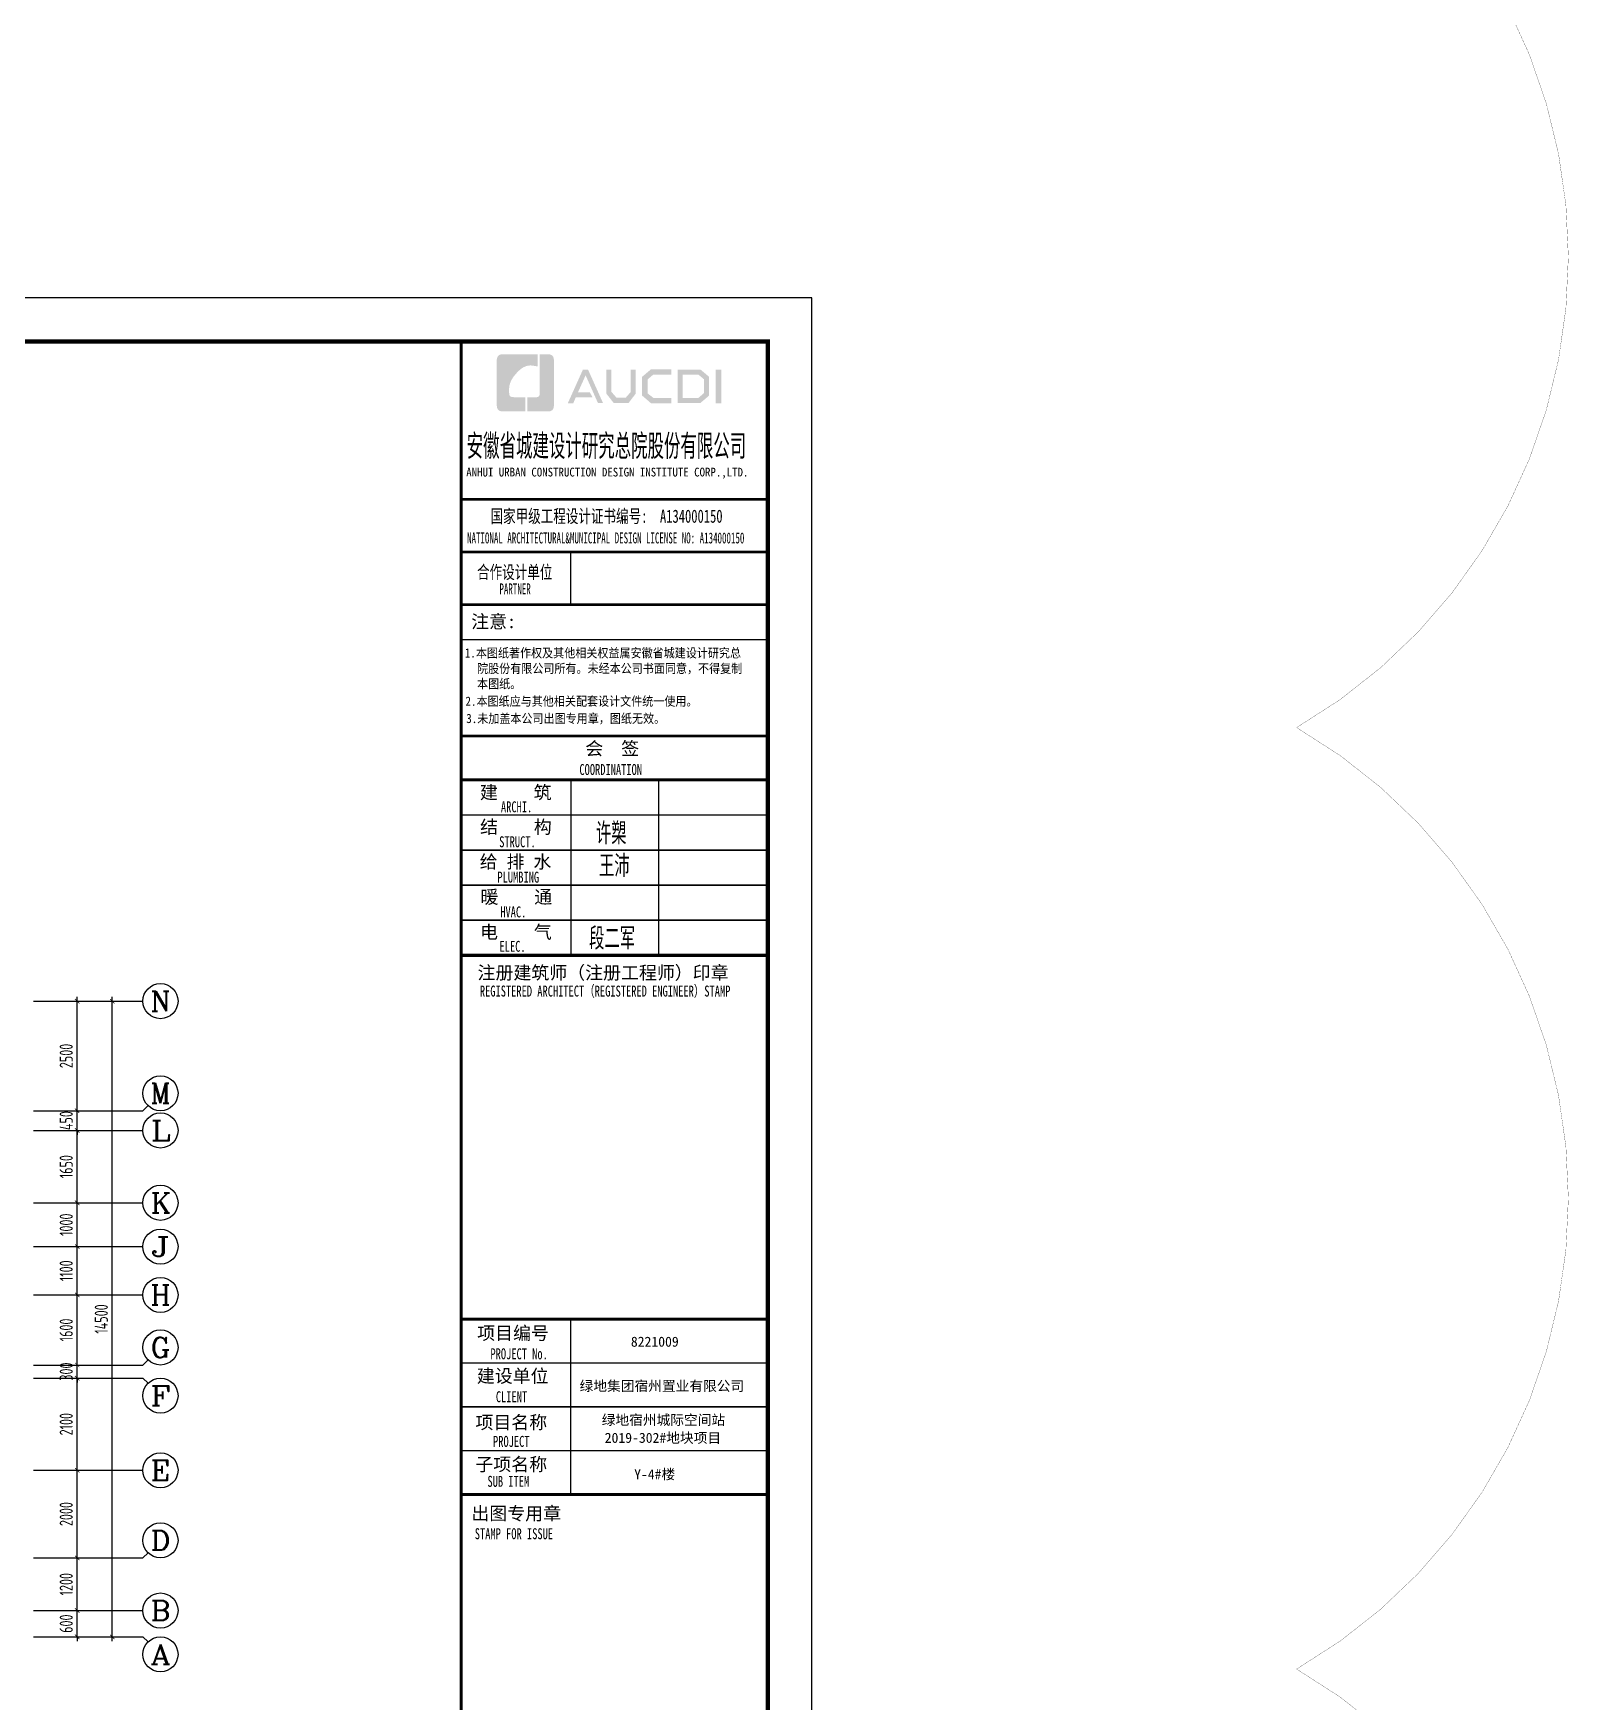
# Model space of a CAD drawing. Extents: x 826826 to 1642106, y -156213 to 399140.
# Drawn here: x 1451350 to 1486376, y -21888 to 16166 of the extents above; entities that cross this region are included whole.
import ezdxf
from ezdxf.enums import TextEntityAlignment as Align

# ---------------------------------------------------------------- set-up
doc = ezdxf.new("R2010")
doc.units = 0
doc.header["$LTSCALE"] = 1000
doc.layers.get('0').update_dxf_attribs({"linetype": 'CONTINUOUS'})
doc.layers.get('DEFPOINTS').update_dxf_attribs({"linetype": 'CONTINUOUS'})
for name, color, linetype in [('-TK', 7, 'CONTINUOUS'), ('A-AXIS', 1, 'CONTINUOUS'), ('AXIS_TEXT', 4, 'CONTINUOUS'), ('PUB_TITLE', 4, 'CONTINUOUS'), ('S-Y一般标注', 3, 'CONTINUOUS'), ('图签文字', 4, 'CONTINUOUS'), ('审核', 1, 'CONTINUOUS')]:
    doc.layers.add(name, color=color, linetype=linetype)
doc.layers.add('图框', color=9, linetype='CONTINUOUS', lineweight=18)
doc.layers.add('图签', color=147, linetype='CONTINUOUS', lineweight=18)
doc.styles.add('_TCH_AXIS', font='COMPLEX', dxfattribs={"bigfont": 'GBCBIG'})
doc.styles.add('COMPLEX', font='COMPLEX')
doc.styles.add('HT', font='simhei.ttf')
doc.styles.add('TSSD_DIMENSION', font='Tssdeng.shx', dxfattribs={"width": 0.7, "bigfont": 'tssdchn.shx'})
doc.styles.add('宋体', font='', dxfattribs={"height": 50})
doc.styles.add('建筑图签-1', font='simhei.ttf', dxfattribs={"width": 0.7})
doc.styles.add('建筑图签-2', font='TXT.shx', dxfattribs={"width": 0.5, "bigfont": 'HZTXT.shx'})
doc.styles.get('宋体').set_extended_font_data('SimSun')
doc.dimstyles.new('TSSD_100_100$0', dxfattribs={"dimtxt": 300, "dimasz": 80, "dimexe": 100, "dimexo": 250, "dimgap": 100, "dimtad": 1, "dimdec": 0, "dimzin": 0, "dimdsep": 46, "dimtxsty": 'TSSD_DIMENSION', "dimblk": 'ARCHTICK', "dimcen": 0, "dimdle": 100, "dimclrd": 3, "dimclre": 3, "dimclrt": 7, "dimadec": 0, "dimazin": 0, "dimtfac": 1, "dimtdec": 0, "dimtix": 1, "dimtmove": 2, "dimatfit": 3, "dimldrblk": 'ARCHTICK', "dimfxl": 0, "dimtolj": 1, "dimtzin": 0, "dimarcsym": 0})

# ---------------------------------------------------------------- blocks, each defined once
blk = doc.blocks.new('_ArchTick')
at = {"color": 0, "linetype": 'ByBlock', "const_width": 0.15}
blk.add_lwpolyline([(-0.5, -0.5), (0.5, 0.5)], dxfattribs=at)
blk = doc.blocks.new('*D876')
at = {"layer": 'DEFPOINTS', "color": 0}
for p in [(54100.000008, 4900.000008), (55100.000008, 4900.000008), (54100.000008, 4300.000008)]:
    blk.add_point(p, dxfattribs=at)
at = {"layer": 'S-Y一般标注', "color": 0, "lineweight": -2}
for p, q in [((55100.000008, 4900.000008), (55100.000008, 5000.000008)), ((54350.000008, 4900.000008), (55200.000008, 4900.000008)), ((55100.000008, 4300.000008), (55100.000008, 4900.000008)), ((54350.000008, 4300.000008), (55200.000008, 4300.000008)), ((55100.000008, 4300.000008), (55100.000008, 4200.000008))]:
    blk.add_line(p, q, dxfattribs=at)
at = {"layer": 'S-Y一般标注', "color": 0, "lineweight": -2, "xscale": 100, "yscale": 100, "zscale": 100}
for p, rotation in [((55100.000008, 4900.000008), 270), ((55100.000008, 4300.000008), 90)]:
    blk.add_blockref('_ArchTick', p, dxfattribs=dict(at, rotation=rotation))
at = {"layer": 'S-Y一般标注', "color": 7, "insert": (54850.000008, 4600.000008), "char_height": 300, "attachment_point": 5, "rotation": 90, "style": 'TSSD_DIMENSION'}
blk.add_mtext('\\A1;600', dxfattribs=at)
blk = doc.blocks.new('*D877')
at = {"layer": 'DEFPOINTS', "color": 0}
for p in [(54100.000008, 6100.000008), (55100.000008, 6100.000008), (54100.000008, 4900.000008)]:
    blk.add_point(p, dxfattribs=at)
at = {"layer": 'S-Y一般标注', "color": 0, "lineweight": -2}
for p, q in [((54350.000008, 6100.000008), (55200.000008, 6100.000008)), ((55100.000008, 4800.000008), (55100.000008, 6200.000008)), ((54350.000008, 4900.000008), (55200.000008, 4900.000008))]:
    blk.add_line(p, q, dxfattribs=at)
at = {"layer": 'S-Y一般标注', "color": 0, "lineweight": -2, "xscale": 100, "yscale": 100, "zscale": 100}
for p, rotation in [((55100.000008, 6100.000008), 90), ((55100.000008, 4900.000008), 270)]:
    blk.add_blockref('_ArchTick', p, dxfattribs=dict(at, rotation=rotation))
at = {"layer": 'S-Y一般标注', "color": 7, "insert": (54850.000008, 5500.000008), "char_height": 300, "attachment_point": 5, "rotation": 90, "style": 'TSSD_DIMENSION'}
blk.add_mtext('\\A1;1200', dxfattribs=at)
blk = doc.blocks.new('*D878')
at = {"layer": 'DEFPOINTS', "color": 0}
for p in [(54100, 8100), (55100, 8100), (54100, 6100)]:
    blk.add_point(p, dxfattribs=at)
at = {"layer": 'S-Y一般标注', "color": 0, "lineweight": -2}
for p, q in [((54350, 8100), (55200, 8100)), ((55100, 6000), (55100, 8200)), ((54350, 6100), (55200, 6100))]:
    blk.add_line(p, q, dxfattribs=at)
at = {"layer": 'S-Y一般标注', "color": 0, "lineweight": -2, "xscale": 100, "yscale": 100, "zscale": 100}
for p, rotation in [((55100, 8100), 90), ((55100, 6100), 270)]:
    blk.add_blockref('_ArchTick', p, dxfattribs=dict(at, rotation=rotation))
at = {"layer": 'S-Y一般标注', "color": 7, "insert": (54850, 7100), "char_height": 300, "attachment_point": 5, "rotation": 90, "style": 'TSSD_DIMENSION'}
blk.add_mtext('\\A1;2000', dxfattribs=at)
blk = doc.blocks.new('*D879')
at = {"layer": 'DEFPOINTS', "color": 0}
for p in [(54100, 10200), (55100, 10200), (54100, 8100)]:
    blk.add_point(p, dxfattribs=at)
at = {"layer": 'S-Y一般标注', "color": 0, "lineweight": -2}
for p, q in [((55100, 8000), (55100, 10300)), ((54350, 10200), (55200, 10200)), ((54350, 8100), (55200, 8100))]:
    blk.add_line(p, q, dxfattribs=at)
at = {"layer": 'S-Y一般标注', "color": 0, "lineweight": -2, "xscale": 100, "yscale": 100, "zscale": 100}
for p, rotation in [((55100, 10200), 90), ((55100, 8100), 270)]:
    blk.add_blockref('_ArchTick', p, dxfattribs=dict(at, rotation=rotation))
at = {"layer": 'S-Y一般标注', "color": 7, "insert": (54850, 9150), "char_height": 300, "attachment_point": 5, "rotation": 90, "style": 'TSSD_DIMENSION'}
blk.add_mtext('\\A1;2100', dxfattribs=at)
blk = doc.blocks.new('*D880')
at = {"layer": 'DEFPOINTS', "color": 0}
for p in [(54100, 10500), (55100, 10500), (54100, 10200)]:
    blk.add_point(p, dxfattribs=at)
at = {"layer": 'S-Y一般标注', "color": 0, "lineweight": -2}
for p, q in [((54350, 10500), (55200, 10500)), ((55100, 10500), (55100, 10600)), ((55100, 10200), (55100, 10500)), ((54350, 10200), (55200, 10200)), ((55100, 10200), (55100, 10100))]:
    blk.add_line(p, q, dxfattribs=at)
at = {"layer": 'S-Y一般标注', "color": 0, "lineweight": -2, "xscale": 100, "yscale": 100, "zscale": 100}
for p, rotation in [((55100, 10500), 270), ((55100, 10200), 90)]:
    blk.add_blockref('_ArchTick', p, dxfattribs=dict(at, rotation=rotation))
at = {"layer": 'S-Y一般标注', "color": 7, "insert": (54850, 10350), "char_height": 300, "attachment_point": 5, "rotation": 90, "style": 'TSSD_DIMENSION'}
blk.add_mtext('\\A1;300', dxfattribs=at)
blk = doc.blocks.new('*D881')
at = {"layer": 'DEFPOINTS', "color": 0}
for p in [(54100, 12100), (55100, 12100), (54100, 10500)]:
    blk.add_point(p, dxfattribs=at)
at = {"layer": 'S-Y一般标注', "color": 0, "lineweight": -2}
for p, q in [((55100, 10400), (55100, 12200)), ((54350, 12100), (55200, 12100)), ((54350, 10500), (55200, 10500))]:
    blk.add_line(p, q, dxfattribs=at)
at = {"layer": 'S-Y一般标注', "color": 0, "lineweight": -2, "xscale": 100, "yscale": 100, "zscale": 100}
for p, rotation in [((55100, 12100), 90), ((55100, 10500), 270)]:
    blk.add_blockref('_ArchTick', p, dxfattribs=dict(at, rotation=rotation))
at = {"layer": 'S-Y一般标注', "color": 7, "insert": (54850, 11300), "char_height": 300, "attachment_point": 5, "rotation": 90, "style": 'TSSD_DIMENSION'}
blk.add_mtext('\\A1;1600', dxfattribs=at)
blk = doc.blocks.new('*D882')
at = {"layer": 'DEFPOINTS', "color": 0}
for p in [(54100, 13200), (55100, 13200), (54100, 12100)]:
    blk.add_point(p, dxfattribs=at)
at = {"layer": 'S-Y一般标注', "color": 0, "lineweight": -2}
for p, q in [((54350, 13200), (55200, 13200)), ((55100, 12000), (55100, 13300)), ((54350, 12100), (55200, 12100))]:
    blk.add_line(p, q, dxfattribs=at)
at = {"layer": 'S-Y一般标注', "color": 0, "lineweight": -2, "xscale": 100, "yscale": 100, "zscale": 100}
for p, rotation in [((55100, 13200), 90), ((55100, 12100), 270)]:
    blk.add_blockref('_ArchTick', p, dxfattribs=dict(at, rotation=rotation))
at = {"layer": 'S-Y一般标注', "color": 7, "insert": (54850, 12650), "char_height": 300, "attachment_point": 5, "rotation": 90, "style": 'TSSD_DIMENSION'}
blk.add_mtext('\\A1;1100', dxfattribs=at)
blk = doc.blocks.new('*D883')
at = {"layer": 'DEFPOINTS', "color": 0}
for p in [(54100, 14200), (55100, 14200), (54100, 13200)]:
    blk.add_point(p, dxfattribs=at)
at = {"layer": 'S-Y一般标注', "color": 0, "lineweight": -2}
for p, q in [((54350, 14200), (55200, 14200)), ((55100, 13100), (55100, 14300)), ((54350, 13200), (55200, 13200))]:
    blk.add_line(p, q, dxfattribs=at)
at = {"layer": 'S-Y一般标注', "color": 0, "lineweight": -2, "xscale": 100, "yscale": 100, "zscale": 100}
for p, rotation in [((55100, 14200), 90), ((55100, 13200), 270)]:
    blk.add_blockref('_ArchTick', p, dxfattribs=dict(at, rotation=rotation))
at = {"layer": 'S-Y一般标注', "color": 7, "insert": (54850, 13700), "char_height": 300, "attachment_point": 5, "rotation": 90, "style": 'TSSD_DIMENSION'}
blk.add_mtext('\\A1;1000', dxfattribs=at)
blk = doc.blocks.new('*D884')
at = {"layer": 'DEFPOINTS', "color": 0}
for p in [(54100, 15850), (55100, 15850), (54100, 14200)]:
    blk.add_point(p, dxfattribs=at)
at = {"layer": 'S-Y一般标注', "color": 0, "lineweight": -2}
for p, q in [((54350, 15850), (55200, 15850)), ((55100, 14100), (55100, 15950)), ((54350, 14200), (55200, 14200))]:
    blk.add_line(p, q, dxfattribs=at)
at = {"layer": 'S-Y一般标注', "color": 0, "lineweight": -2, "xscale": 100, "yscale": 100, "zscale": 100}
for p, rotation in [((55100, 15850), 90), ((55100, 14200), 270)]:
    blk.add_blockref('_ArchTick', p, dxfattribs=dict(at, rotation=rotation))
at = {"layer": 'S-Y一般标注', "color": 7, "insert": (54850, 15025), "char_height": 300, "attachment_point": 5, "rotation": 90, "style": 'TSSD_DIMENSION'}
blk.add_mtext('\\A1;1650', dxfattribs=at)
blk = doc.blocks.new('*D885')
at = {"layer": 'DEFPOINTS', "color": 0}
for p in [(54100, 16300), (55100, 16300), (54100, 15850)]:
    blk.add_point(p, dxfattribs=at)
at = {"layer": 'S-Y一般标注', "color": 0, "lineweight": -2}
for p, q in [((55100, 16300), (55100, 16400)), ((54350, 16300), (55200, 16300)), ((55100, 15850), (55100, 16300)), ((54350, 15850), (55200, 15850)), ((55100, 15850), (55100, 15750))]:
    blk.add_line(p, q, dxfattribs=at)
at = {"layer": 'S-Y一般标注', "color": 0, "lineweight": -2, "xscale": 100, "yscale": 100, "zscale": 100}
for p, rotation in [((55100, 16300), 270), ((55100, 15850), 90)]:
    blk.add_blockref('_ArchTick', p, dxfattribs=dict(at, rotation=rotation))
at = {"layer": 'S-Y一般标注', "color": 7, "insert": (54850, 16075), "char_height": 300, "attachment_point": 5, "rotation": 90, "style": 'TSSD_DIMENSION'}
blk.add_mtext('\\A1;450', dxfattribs=at)
blk = doc.blocks.new('*D886')
at = {"layer": 'DEFPOINTS', "color": 0}
for p in [(54100, 18800), (55100, 18800), (54100, 16300)]:
    blk.add_point(p, dxfattribs=at)
at = {"layer": 'S-Y一般标注', "color": 0, "lineweight": -2}
for p, q in [((54350, 18800), (55200, 18800)), ((55100, 16200), (55100, 18900)), ((54350, 16300), (55200, 16300))]:
    blk.add_line(p, q, dxfattribs=at)
at = {"layer": 'S-Y一般标注', "color": 0, "lineweight": -2, "xscale": 100, "yscale": 100, "zscale": 100}
for p, rotation in [((55100, 18800), 90), ((55100, 16300), 270)]:
    blk.add_blockref('_ArchTick', p, dxfattribs=dict(at, rotation=rotation))
at = {"layer": 'S-Y一般标注', "color": 7, "insert": (54850, 17550), "char_height": 300, "attachment_point": 5, "rotation": 90, "style": 'TSSD_DIMENSION'}
blk.add_mtext('\\A1;2500', dxfattribs=at)
blk = doc.blocks.new('*D887')
at = {"layer": 'DEFPOINTS', "color": 0}
for p in [(54100, 18800), (55900, 18800), (54100, 4300)]:
    blk.add_point(p, dxfattribs=at)
at = {"layer": 'S-Y一般标注', "color": 0, "lineweight": -2}
for p, q in [((54350, 18800), (56000, 18800)), ((55900, 4200), (55900, 18900)), ((54350, 4300), (56000, 4300))]:
    blk.add_line(p, q, dxfattribs=at)
at = {"layer": 'S-Y一般标注', "color": 0, "lineweight": -2, "xscale": 100, "yscale": 100, "zscale": 100}
for p, rotation in [((55900, 18800), 90), ((55900, 4300), 270)]:
    blk.add_blockref('_ArchTick', p, dxfattribs=dict(at, rotation=rotation))
at = {"layer": 'S-Y一般标注', "color": 7, "insert": (55650, 11550), "char_height": 300, "attachment_point": 5, "rotation": 90, "style": 'TSSD_DIMENSION'}
blk.add_mtext('\\A1;14500', dxfattribs=at)
blk = doc.blocks.new('_AXISO')
blk.add_circle((0, 0), 0.5)
at = {"layer": 'AXIS_TEXT', "style": 'COMPLEX', "width": 1.041667}
blk.add_attdef('A', text='', height=0.56, dxfattribs=at).set_placement((-0.25, -0.28), (0.25, -0.28), align=Align.FIT)
blk = doc.blocks.new('院标1')
h = blk.add_hatch(color=150)
h.dxf.hatch_style = 1
edge = h.paths.add_edge_path()
edge.add_spline(control_points=[(116373, 648379), (116379, 648379), (116382, 648379), (116391, 648379), (116391, 648379), (116391, 648379), (116616, 648379), (116616, 648379), (116616, 648379), (116616, 648379), (116616, 648054), (116616, 648054), (116616, 648054), (116616, 648054), (116108, 648054), (116108, 648054), (116108, 648054), (116028, 648054), (115963, 648111), (115963, 648199), (115963, 648199), (115963, 648199), (115963, 649215), (115963, 649215), (115963, 649215), (115963, 649295), (116018, 649360), (116108, 649360), (116108, 649360), (116108, 649360), (116897, 649360), (116897, 649360), (116897, 649360), (116897, 649360), (116897, 649080), (116897, 649080), (116897, 649080), (116897, 649080), (116566, 649140), (116356, 648859), (116356, 648859), (116245, 648719), (116240, 648545), (116247, 648466), (116247, 648466), (116254, 648386), (116247, 648466), (116247, 648466), (116247, 648466), (116247, 648466), (116258, 648374), (116373, 648379)], knot_values=[0, 0, 0, 0, 0.071429, 0.071429, 0.071429, 0.107143, 0.142857, 0.142857, 0.142857, 0.178571, 0.214286, 0.214286, 0.214286, 0.25, 0.285714, 0.285714, 0.285714, 0.321429, 0.357143, 0.357143, 0.357143, 0.392857, 0.428571, 0.428571, 0.428571, 0.464286, 0.5, 0.5, 0.5, 0.535714, 0.571429, 0.571429, 0.571429, 0.607143, 0.642857, 0.642857, 0.642857, 0.678571, 0.714286, 0.714286, 0.714286, 0.75, 0.785714, 0.785714, 0.785714, 0.821429, 0.857143, 0.857143, 0.857143, 0.928571, 1, 1, 1, 1], degree=3, periodic=0)
h = blk.add_hatch(color=150)
h.dxf.hatch_style = 1
edge = h.paths.add_edge_path()
edge.add_spline(control_points=[(117268, 649215), (117268, 649215), (117268, 648199), (117268, 648199), (117268, 648199), (117268, 648114), (117212, 648054), (117123, 648054), (117123, 648054), (117123, 648054), (116663, 648054), (116663, 648054), (116663, 648054), (116663, 648054), (116663, 648379), (116663, 648379), (116663, 648379), (116663, 648379), (116865, 648379), (116865, 648379), (116865, 648379), (116907, 648379), (116941, 648413), (116941, 648455), (116941, 648455), (116941, 648455), (116941, 649360), (116941, 649360), (116941, 649360), (116941, 649360), (117123, 649360), (117123, 649360), (117123, 649360), (117204, 649360), (117268, 649306), (117268, 649215)], knot_values=[0, 0, 0, 0, 0.1, 0.1, 0.1, 0.15, 0.2, 0.2, 0.2, 0.25, 0.3, 0.3, 0.3, 0.35, 0.4, 0.4, 0.4, 0.45, 0.5, 0.5, 0.5, 0.55, 0.6, 0.6, 0.6, 0.65, 0.7, 0.7, 0.7, 0.75, 0.8, 0.8, 0.8, 0.9, 1, 1, 1, 1], degree=3, periodic=0)
blk = doc.blocks.new('A1')
at = {"layer": 'PUB_TITLE'}
h = blk.add_hatch(color=147, dxfattribs=at)
h.paths.add_polyline_path([(81908, 57758), (82034, 57758), (82034, 56988), (81908, 56988)])
h.paths.add_polyline_path([(81156, 57642), (81156, 57116), (81516, 57116), (81640, 57223), (81640, 57541), (81520, 57642)], flags=16)
h.paths.add_polyline_path([(81038, 57760), (81038, 56998), (81560, 56998), (81759, 57168), (81759, 57596), (81563, 57760)])
h.paths.add_polyline_path([(80895, 57764), (80895, 57648), (80488, 57648), (80355, 57537), (80355, 57218), (80488, 57115), (80897, 57115), (80897, 56993), (80433, 56993), (80231, 57168), (80231, 57596), (80429, 57764)])
h.paths.add_polyline_path([(79412, 57762), (79532, 57762), (79532, 57251), (79646, 57120), (79857, 57120), (79971, 57251), (79971, 57762), (80085, 57762), (80085, 57214), (79921, 56997), (79583, 56997), (79412, 57216)])
h.paths.add_polyline_path([(78880, 57760), (78997, 57760), (79339, 56996), (79223, 56996), (78942, 57630), (78767, 57242), (79038, 57242), (79099, 57127), (78718, 57127), (78659, 56994), (78536, 56994)])
blk.add_lwpolyline([(0, 59400), (0, 0), (84100, 0), (84100, 59400)], close=True)
at = {"const_width": 100}
blk.add_lwpolyline([(2500, 58400), (2500, 1000), (83100, 1000), (83100, 58400)], close=True, dxfattribs=at)
at = {"layer": '图框'}
for p, q in [((76100, 54800), (83100, 54800)), ((76100, 54800), (83100, 54800)), ((76100, 53600), (83100, 53600))]:
    blk.add_line(p, q, dxfattribs=at)
for points, const_width in [([(76100, 1000), (76100, 58400)], 70), ([(76100, 54800), (83100, 54800)], 60), ([(76100, 53600), (83100, 53600)], 60), ([(76100, 53600), (83100, 53600)], 60), ([(78600, 53600), (78600, 52400)], 35), ([(76100, 52400), (83100, 52400)], 60), ([(76100, 52400), (83100, 52400)], 60), ([(76100, 51599), (83100, 51599)], 35), ([(76108, 49400), (83108, 49400)], 60), ([(76108, 48400), (83108, 48400)], 70), ([(76108, 48400), (83108, 48400)], 70), ([(78608, 48400), (78608, 44400)], 35), ([(80608, 48400), (80608, 44400)], 35), ([(76108, 47600), (83108, 47600)], 35), ([(76108, 46800), (83108, 46800)], 35), ([(76108, 46000), (83108, 46000)], 35), ([(76108, 45200), (83108, 45200)], 35), ([(76108, 44400), (83108, 44400)], 70), ([(76100, 36100), (83100, 36100)], 70), ([(76100, 36100), (83100, 36100)], 70), ([(78600, 32100), (78600, 36100)], 35), ([(76100, 35100), (83100, 35100)], 35), ([(76100, 34100), (83100, 34100)], 35), ([(76100, 33100), (83100, 33100)], 35), ([(83100, 32100), (76100, 32100)], 70)]:
    blk.add_lwpolyline(points, dxfattribs=dict(at, const_width=const_width))
blk.add_blockref('院标1', (-39049, -591249))
at = {"layer": 'PUB_TITLE', "style": 'HT', "width": 0.88}
for s, p in [('1.本图纸著作权及其他相关权益属安徽省城建设计研究总', (76186, 51193)), ('院股份有限公司所有。未经本公司书面同意，不得复制', (76465, 50839)), ('本图纸。', (76465, 50489)), (' 2.本图纸应与其他相关配套设计文件统一使用。 ', (76075, 50092)), ('3.未加盖本公司出图专用章，图纸无效。', (76218, 49698))]:
    blk.add_text(s, height=210, dxfattribs=at).set_placement(p)
at = {"layer": '图签', "color": 2, "style": '宋体'}
for s, height, p in [('8221009', 229.3, (79974, 35472)), ('绿地集团宿州置业有限公司', 229.34, (78805, 34462)), ('绿地宿州城际空间站', 229.3, (79310, 33688)), ('2019-302#地块项目', 229.34, (79377, 33279)), ('Y-4#楼', 229.3, (80049, 32448))]:
    blk.add_text(s, height=height, dxfattribs=at).set_placement(p)
at = {"layer": '图签文字', "color": 7, "style": '建筑图签-1'}
for s, height, width, p in [('安徽省城建设计研究总院股份有限公司', 500, 0.55, (76228, 55777)), ('国家甲级工程设计证书编号:  A134000150', 300, 0.7, (76772, 54267)), ('合作设计单位', 300, 0.7, (76465, 52990))]:
    blk.add_text(s, height=height, dxfattribs=dict(at, width=width)).set_placement(p)
at = {"layer": '图签文字', "linetype": 'Continuous', "style": '建筑图签-1', "width": 0.91}
blk.add_text('ANHUI URBAN CONSTRUCTION DESIGN INSTITUTE CORP.,LTD.', height=200, dxfattribs=at).set_placement((76218, 55322))
at = {"layer": '图签文字', "style": '建筑图签-1'}
for s, width, p in [('NATIONAL ARCHITECTURAL&MUNICIPAL DESIGN LICENSE NO: A134000150', 0.6, (76237, 53795)), ('PARTNER', 0.6, (76975, 52634)), ('COORDINATION', 0.7, (78800, 48513)), ('ARCHI.', 0.7, (77009, 47662)), ('STRUCT.', 0.7, (76970, 46865)), ('PLUMBING', 0.7, (76929, 46058)), ('HVAC.', 0.7, (76994, 45265)), ('ELEC.', 0.7, (76978, 44480)), ('REGISTERED ARCHITECT（REGISTERED ENGINEER）STAMP', 0.7, (76529, 43459)), ('PROJECT No.', 0.7, (76770, 35185, -1799)), ('CLIENT', 0.7, (76894, 34206)), ('PROJECT', 0.7, (76829, 33187)), ('SUB ITEM', 0.7, (76702, 32276)), ('STAMP FOR ISSUE', 0.7, (76413, 31081))]:
    blk.add_text(s, height=250, dxfattribs=dict(at, width=width)).set_placement(p)
at = {"layer": '图签文字', "color": 7, "style": '建筑图签-1'}
for s, p in [('注意:', (76331, 51863)), ('会  签', (78935, 48968)), ('建    筑', (76530, 47967)), ('结    构', (76534, 47179)), ('给 排 水', (76525, 46385)), ('暖    通', (76543, 45582)), ('电    气', (76533, 44782)), ('注册建筑师（注册工程师）印章', (76475, 43854)), ('项目编号', (76468, 35632)), ('建设单位', (76460, 34655)), ('项目名称', (76427, 33597)), ('子项名称', (76427, 32640)), ('出图专用章', (76336, 31518))]:
    blk.add_text(s, height=300, dxfattribs=at).set_placement(p)
at = {"layer": '图签文字', "color": 1, "style": '建筑图签-2', "width": 0.7}
for s, p in [('许槊', (79175, 46928)), ('王沛', (79246, 46187)), ('段二军', (79021, 44532))]:
    blk.add_text(s, height=500, dxfattribs=at).set_placement(p)
blk = doc.blocks.new('20210801.08533475')
at = {"layer": 'A-AXIS'}
for p, q in [((54100, 18800), (56600, 18800)), ((56717.2, 16417.2), (56600, 16300)), ((54100, 16300), (56600, 16300)), ((54100, 15850), (56600, 15850)), ((54100, 14200), (56600, 14200)), ((54100, 13200), (56600, 13200)), ((54100, 12100), (56600, 12100)), ((54100, 10500), (56600, 10500)), ((56717.2, 10617.2), (56600, 10500)), ((54100, 10200), (56600, 10200)), ((56717.2, 10082.8), (56600, 10200)), ((54100, 8100), (56600, 8100)), ((54100, 6100), (56600, 6100)), ((56717.2, 6217.2), (56600, 6100)), ((54100, 4900), (56600, 4900)), ((54100, 4300), (56600, 4300)), ((56717.2, 4182.8), (56600, 4300))]:
    blk.add_line(p, q, dxfattribs=at)
ref = blk.add_blockref('_AXISO', (57000, 18800), dxfattribs=dict(at, xscale=800, yscale=800, zscale=800))
ref.add_attrib('A', 'N', dxfattribs={"layer": 'AXIS_TEXT', "height": 452.5, "style": '_TCH_AXIS', "width": 1.105263}).set_placement((56773.7, 18573.7), (57226.3, 18573.7), align=Align.FIT)
ref = blk.add_blockref('_AXISO', (57000, 16700), dxfattribs=dict(at, xscale=800, yscale=800, zscale=800))
ref.add_attrib('A', 'M', dxfattribs={"layer": 'AXIS_TEXT', "height": 452.5, "style": '_TCH_AXIS'}).set_placement((56773.7, 16473.7), (57226.3, 16473.7), align=Align.FIT)
ref = blk.add_blockref('_AXISO', (57000, 15850), dxfattribs=dict(at, xscale=800, yscale=800, zscale=800))
ref.add_attrib('A', 'L', dxfattribs={"layer": 'AXIS_TEXT', "height": 452.5, "style": '_TCH_AXIS', "width": 1.4}).set_placement((56773.7, 15623.7), (57226.3, 15623.7), align=Align.FIT)
ref = blk.add_blockref('_AXISO', (57000, 14200), dxfattribs=dict(at, xscale=800, yscale=800, zscale=800))
ref.add_attrib('A', 'K', dxfattribs={"layer": 'AXIS_TEXT', "height": 452.5, "style": '_TCH_AXIS', "width": 1.105263}).set_placement((56773.7, 13973.7), (57226.3, 13973.7), align=Align.FIT)
ref = blk.add_blockref('_AXISO', (57000, 13200), dxfattribs=dict(at, xscale=800, yscale=800, zscale=800))
ref.add_attrib('A', 'J', dxfattribs={"layer": 'AXIS_TEXT', "height": 452.5, "style": '_TCH_AXIS', "width": 1.909091}).set_placement((56773.7, 12973.7), (57226.3, 12973.7), align=Align.FIT)
ref = blk.add_blockref('_AXISO', (57000, 12100), dxfattribs=dict(at, xscale=800, yscale=800, zscale=800))
ref.add_attrib('A', 'H', dxfattribs={"layer": 'AXIS_TEXT', "height": 452.5, "style": '_TCH_AXIS', "width": 1.05}).set_placement((56773.7, 11873.7), (57226.3, 11873.7), align=Align.FIT)
ref = blk.add_blockref('_AXISO', (57000, 10900), dxfattribs=dict(at, xscale=800, yscale=800, zscale=800))
ref.add_attrib('A', 'G', dxfattribs={"layer": 'AXIS_TEXT', "height": 452.5, "style": '_TCH_AXIS', "width": 1.166667}).set_placement((56773.7, 10673.7), (57226.3, 10673.7), align=Align.FIT)
ref = blk.add_blockref('_AXISO', (57000, 9800), dxfattribs=dict(at, xscale=800, yscale=800, zscale=800))
ref.add_attrib('A', 'F', dxfattribs={"layer": 'AXIS_TEXT', "height": 452.5, "style": '_TCH_AXIS', "width": 1.3125}).set_placement((56773.7, 9573.7), (57226.3, 9573.7), align=Align.FIT)
ref = blk.add_blockref('_AXISO', (57000, 8100), dxfattribs=dict(at, xscale=800, yscale=800, zscale=800))
ref.add_attrib('A', 'E', dxfattribs={"layer": 'AXIS_TEXT', "height": 452.5, "style": '_TCH_AXIS', "width": 1.3125}).set_placement((56773.7, 7873.7), (57226.3, 7873.7), align=Align.FIT)
ref = blk.add_blockref('_AXISO', (57000, 6500), dxfattribs=dict(at, xscale=800, yscale=800, zscale=800))
ref.add_attrib('A', 'D', dxfattribs={"layer": 'AXIS_TEXT', "height": 452.5, "style": '_TCH_AXIS', "width": 1.235294}).set_placement((56773.7, 6273.7), (57226.3, 6273.7), align=Align.FIT)
ref = blk.add_blockref('_AXISO', (57000, 4900), dxfattribs=dict(at, xscale=800, yscale=800, zscale=800))
ref.add_attrib('A', 'B', dxfattribs={"layer": 'AXIS_TEXT', "height": 452.5, "style": '_TCH_AXIS', "width": 1.235294}).set_placement((56773.7, 4673.7), (57226.3, 4673.7), align=Align.FIT)
ref = blk.add_blockref('_AXISO', (57000, 3900), dxfattribs=dict(at, xscale=800, yscale=800, zscale=800))
ref.add_attrib('A', 'A', dxfattribs={"layer": 'AXIS_TEXT', "height": 452.5, "style": '_TCH_AXIS', "width": 1.166667}).set_placement((56773.7, 3673.7), (57226.3, 3673.7), align=Align.FIT)
at = {"layer": 'S-Y一般标注'}
for p1, p2, distance, picture, middle in [((54100, 16300), (54100, 18800), -1000, '*D886', (54850, 17550)), ((54100, 4300), (54100, 18800), -1800, '*D887', (55650, 11550)), ((54100, 15850), (54100, 16300), -1000, '*D885', (54850, 16075)), ((54100, 14200), (54100, 15850), -1000, '*D884', (54850, 15025)), ((54100, 13200), (54100, 14200), -1000, '*D883', (54850, 13700)), ((54100, 12100), (54100, 13200), -1000, '*D882', (54850, 12650)), ((54100, 10500), (54100, 12100), -1000, '*D881', (54850, 11300)), ((54100, 10200), (54100, 10500), -1000, '*D880', (54850, 10350)), ((54100, 8100), (54100, 10200), -1000, '*D879', (54850, 9150)), ((54100, 6100), (54100, 8100), -1000, '*D878', (54850, 7100)), ((54100, 4900), (54100, 6100), -1000, '*D877', (54850, 5500)), ((54100, 4300), (54100, 4900), -1000, '*D876', (54850, 4600))]:
    dim = blk.add_aligned_dim(p1=p1, p2=p2, distance=distance, dimstyle='TSSD_100_100$0', override={"dimasz": 100, "dimclrd": 0, "dimclre": 0}, dxfattribs=at)
    dim.commit()
    dim.dimension.update_dxf_attribs({"geometry": picture, "text_midpoint": middle})

msp = doc.modelspace()

# ---------------------------------------------------------------- linework, layer by layer
at = {"layer": '审核', "const_width": 5}
msp.add_lwpolyline([(1480170.19, 86240.79, -0.57735027), (1480170.19, 64763.42, -0.57735027), (1480170.19, 43286.05, -0.57735027), (1480170.19, 21808.68, -0.57735027), (1480170.19, 331.31, -0.57735027), (1480170.19, -21146.06, -0.57735027), (1480170.19, -42623.43, -0.57735027), (1480170.19, -64100.79, -0.57735027)], format="xyb", dxfattribs=at)

# ---------------------------------------------------------------- block references
at = {"layer": '-TK'}
msp.add_blockref('A1', (1385008.06, -49264.08), dxfattribs=at)
at = {"layer": 'S-Y一般标注'}
msp.add_blockref('20210801.08533475', (1397250.35, -24709.85), dxfattribs=at)

doc.saveas('drawing.dxf')
